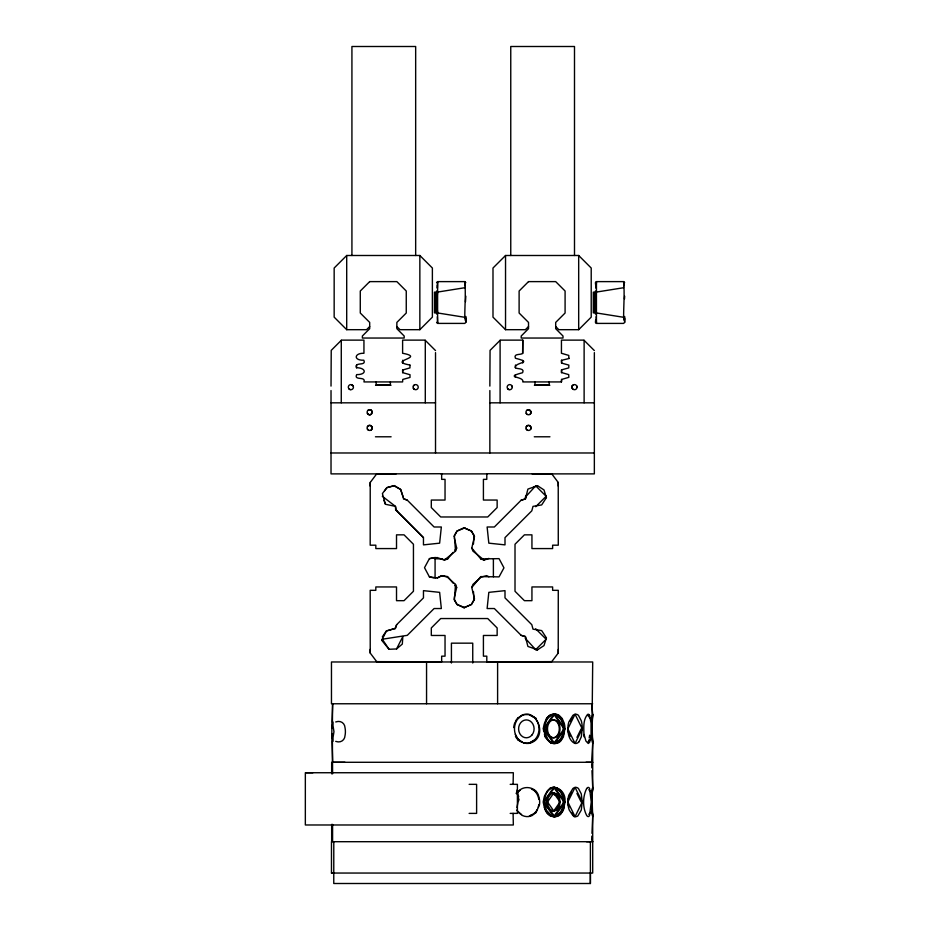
<?xml version="1.0" encoding="UTF-8"?>
<svg xmlns="http://www.w3.org/2000/svg" width="930" height="930" viewBox="0 0 930 930"><rect width="100%" height="100%" fill="white"/><g stroke="black" fill="none" stroke-linecap="round" stroke-linejoin="round"><path stroke-width="1.4" d="M380.986 473.742L376.697 473.882L370.233 482.449L370.187 545.189L375.825 545.189L375.825 548.572L396.517 548.572L396.517 534.843L404.039 534.843L413.443 544.248L413.443 591.271L404.039 600.675L396.517 600.675L396.517 586.946L375.825 586.946L375.825 590.329L370.187 590.329L370.233 653.069L376.697 661.637L382.416 661.835M569.311 358.434L561.441 360.375L561.592 363.095L568.835 365.106L568.776 367.885L561.511 369.873L561.441 372.5L568.695 374.616L568.858 377.336L561.592 379.44L561.441 381.928L522.776 381.928C524.706 376.08 502.746 377.906 522.614 372.709C525.229 367.966 516.778 369.094 515.429 367.885M489.854 386.101L490.064 350.366L500.305 340.124L522.776 340.124L522.776 353.33C520.649 355.248 513.232 353.191 515.429 358.271C534.68 363.084 514.244 361.886 515.36 367.722L515.452 365.013M546.05 661.835L551.769 661.637L558.233 653.069L558.279 590.329L552.629 590.329L552.629 586.946L531.937 586.946L531.937 600.675L524.415 600.675L515.011 591.271L515.011 544.248L524.415 534.843L531.937 534.843L531.937 548.572L552.629 548.572L552.629 545.189L558.279 545.189L558.233 482.449L551.769 473.882L548.909 473.789M333.789 841.697L333.765 883.5L590.399 883.5L590.399 841.697M333.196 703.766L332.615 703.766L332.417 721.947L333.963 731.666L332.417 741.384L332.591 773.841M561.441 381.928L561.592 379.44M591.945 735.502L592.701 661.974L331.464 661.974L331.464 703.766L592.666 703.766M591.945 808.647L592.166 795.104M370.187 486.111L370.233 482.449M558.233 653.069L558.279 649.407M332.615 703.766L331.894 727.934L332.94 721.947M583.994 736.781C584.005 729.469 582.459 720.692 587.458 714.519A14.543 3.743 -83.8 0 1 589.597 715.426M578.995 741.721A14.613 7.103 84.1 0 1 577.797 742.826A14.543 7.115 82.8 0 1 574.333 743.186C568.486 739.943 567.533 732.026 568.009 726.005A14.601 8.358 -89.7 0 1 568.858 721.971L572.903 715.344A14.589 7.138 -83.2 0 1 578.425 715.321L581.262 720.704A14.648 6.15 -89.4 0 1 582.029 724.563A14.543 5.882 -89.8 0 1 582.296 728.853L581.262 736.979L579.006 741.745M575.054 816.621L567.846 801.997L575.054 787.361L582.261 801.997L581.262 810.123L577.809 815.994A14.555 7.138 83.1 0 1 572.903 815.54L569.288 810.135A14.613 8.219 89.4 0 1 568.056 804.845L568.009 799.149A14.601 8.358 -89.7 0 1 568.858 795.115L572.903 788.489A14.578 7.126 -83.2 0 1 578.425 788.466L581.262 793.848L582.261 801.997L575.054 816.621L573.95 816.621L572.148 812.971M591.643 840.313L591.829 836.128M591.957 833.338L592.701 816.621L591.945 795.348M591.957 724.482L592.701 714.217L591.724 705.08M592.003 796.394L592.701 787.361L592.701 743.477L591.945 722.203M591.666 760.845L592.701 743.477L591.945 731.654M465.477 301.762L465.825 296.159M591.945 795.08L592.701 787.361L591.957 770.644M624.483 298.96L624.658 296.159M592.236 793.871L592.701 787.361L592.294 791.651M433.659 557.651L429.416 558.639L424.51 567.684L429.416 576.891L437.216 577.983L441.797 575.624L447.342 577.135L455.514 584.412L454.386 600.083L457.025 604.477L463.954 607.743L471.429 604.477L474.079 600.083L474.451 598.862L471.789 587.469L472.952 584.412L481.112 577.135L486.669 575.624L488.959 576.798M473.463 543.992L474.079 535.448L471.429 531.053L463.954 527.775L457.025 531.053L454.386 535.448L455.514 551.118L444.331 560.127L437.216 557.547L429.416 558.639M551.246 742.338A14.636 10.381 84.3 0 1 547.735 739.164L544.631 731.712L544.631 726.005A14.589 11.09 -89.4 0 1 545.782 721.982M592.026 720.704L592.701 714.217L591.887 730.329L592.701 743.477L592.026 736.979M545.747 721.959C547.375 718.088 550.758 714.321 555.233 714.217A14.543 10.137 -81.3 0 1 559.081 715.321L562.197 718.495L564.219 723.238A14.578 9.137 -89.8 0 1 564.963 728.853L554.664 743.477L553.757 743.477L543.504 728.853C543.62 723.691 545.817 718.192 550.304 715.391A14.531 10.218 -81.2 0 1 556.5 714.519L560.058 716.739L563.475 723.133A14.555 9.161 -90 0 1 563.534 734.467L561.464 739.199L558.326 742.361A14.555 10.23 81.6 0 1 550.397 742.373L545.445 736.979L543.515 728.853L553.757 714.217L554.664 714.217L564.917 728.853L563.371 736.979L560.767 741.012A14.589 10.091 83.6 0 1 558.174 742.826A14.566 10.149 81.6 0 1 551.234 742.384M595.7 319.676L595.398 322.361L596.444 323.408L623.612 323.408L624.658 322.361L624.658 318.665L623.612 317.293C623.623 305.238 624.716 293.589 623.612 281.616L596.444 281.616L595.398 282.662L595.7 285.347M586.644 788.535C582.657 796.743 582.482 807.333 586.691 815.505A14.566 3.743 83.8 0 0 589.574 815.471L591.248 801.997L589.608 788.524A14.555 3.743 -83.6 0 0 586.644 788.582M525.159 638.154L535.703 649.675L546.143 639.236L546.41 637.887L541.678 630.598L533.006 629.157L531.809 624.704L505.002 597.885L505.002 590.655L488.82 592.352L487.122 608.534L494.353 608.534L521.172 635.341L525.369 636.573L527.903 646.431L537.517 649.814L543.992 645.594L546.41 637.887M410.025 365.199L409.921 367.908L402.609 370.035L402.667 372.651L410.002 374.72L410.002 377.429L402.76 379.44L402.609 381.928L363.944 381.928C366.164 375.952 353.551 380.916 356.678 374.616C367.071 374.79 366.455 367.803 356.527 367.722C354.005 361.445 366.815 366.501 363.793 360.212C353.33 360.619 354.098 352.935 363.944 353.272L363.944 340.124L341.473 340.124L331.231 350.366L331.022 386.101M409.874 365.002C386.194 360.759 426.661 357.748 402.609 353.272L402.609 340.124L425.068 340.124L435.519 350.575M522.753 362.979L522.776 360.422M568.858 358.108L568.776 355.423L561.441 353.272L561.441 340.124L583.9 340.124L594.351 350.575M530.832 429.021A2.569 2.569 0 0 0 528.333 425.347A2.569 2.569 0 0 0 526.403 429.346A2.569 2.569 0 0 0 530.832 429.021C532.309 426.091 527.577 423.813 526.206 426.789M454.305 597.595L456.665 587.469L455.514 584.412M488.878 558.407L484.135 560.127L472.952 551.118L471.789 548.061L474.451 536.668L474.079 535.448M525.159 497.364L535.703 485.844L546.143 496.283L546.41 497.631L541.678 504.92L533.006 506.373L531.809 510.826L505.002 537.633L505.002 544.875L488.82 543.167L487.122 526.996L494.353 526.996L521.172 500.177L525.404 498.992L526.334 495.283M525.404 498.992L527.903 489.087L537.517 485.716L543.992 489.936L546.41 497.631M516.999 807.647L518.603 798.847L518.498 801.114L518.405 795.755L518.498 796.592L516.987 790.047M382.323 636.864L386.403 630.959L395.436 628.366L396.645 624.704L423.464 597.885L423.464 590.655L439.634 592.352L441.343 608.534L434.101 608.534L407.294 635.341L382.311 639.236L381.73 640.317L389.031 649.279L396.564 648.954L402.318 644.072L402.841 636.538L396.564 648.954M455.514 551.118L456.665 548.061L454.305 537.935M395.064 628.657L396.645 624.704M570.346 721.529L572.148 717.879M576.949 737.385L581.157 728.853L582.261 728.853L575.054 714.217L567.846 728.853L575.054 743.477L582.261 728.853M567.951 799.556L571.543 792.244M381.73 640.317L386.403 630.959L395.436 628.366M544.399 807.6L546.84 812.343L550.397 815.505A14.555 10.23 81.6 0 0 558.326 815.505C574.217 805.392 555.408 771.365 544.434 796.278A14.555 11.311 -89.9 0 0 544.41 807.589L545.666 811.1M454.014 536.668L457.025 531.053L464.744 527.915M474.451 598.862L471.429 604.477L463.954 607.743M516.801 793.964C521.079 784.35 536.319 785.955 538.702 796.278A14.555 11.764 -90 0 1 539.447 804.857L536.145 812.343L532.181 815.505A14.555 12.532 78.2 0 1 522.486 815.517L516.58 810.123M402.678 369.873L402.667 372.651M543.504 728.853L544.41 728.853L554.664 714.217M544.422 801.997A14.589 11.241 -89.9 0 1 545.282 796.406C549.537 780.665 566.765 788.489 564.917 801.997L554.664 816.621L553.757 816.621L543.504 801.997L553.757 787.361L554.664 787.361L564.917 801.997L563.371 810.123L560.767 814.157A14.636 10.137 83.2 0 1 558.186 815.994A14.566 10.149 81.6 0 1 551.234 815.529M554.664 787.361L544.41 801.997L546.317 810.135L551.246 815.517M384.52 490.889L386.868 487.657L394.413 485.611L400.667 489.482L403.236 497.341M525.369 636.573L521.172 635.341M367.373 426.789C369.164 423.138 374.441 427.358 371.291 429.916M413.35 386.031L414.059 385.148M530.123 414.234L530.832 413.35M572.183 386.031L572.892 385.148M444.331 560.127L447.667 558.918L453.073 552.397M454.863 550.235L456.665 548.061M471.789 587.469L480.787 576.6L499.05 576.891L503.955 567.846L499.05 558.639L480.787 558.918L471.789 548.061M587.934 742.128L590.527 739.199L591.073 734.456L591.062 723.133L589.608 715.379M588.806 814.296L590.527 812.343M546.84 718.506L550.665 714.589M546.84 791.651L550.665 787.733L554.117 787.733M341.287 340.322L341.264 402.829M396.854 326.546L399.993 329.685L419.849 329.685L432.38 317.142L432.38 268.026L419.849 255.494L346.704 255.494L334.161 268.026L334.161 317.142L346.704 329.685L366.56 329.685L369.687 326.546M436.565 282.662L437.612 281.616L464.779 281.616L465.825 282.662M555.687 326.546L558.825 329.685L578.681 329.685L591.213 317.142L591.213 268.026L578.681 255.494L505.536 255.494L492.993 268.026L492.993 317.142L505.536 329.685L525.38 329.685L528.519 326.546M465.035 285.894L464.779 281.616C465.884 293.589 464.791 305.238 464.779 317.293L465.825 318.665L465.825 322.361L464.779 323.408L437.612 323.408L436.565 322.361M535.703 506.722L546.143 496.283M402.76 360.212L402.76 363.095M529.17 714.589L536.145 718.506L529.17 714.589L523.532 714.589C512.035 719.227 511.314 737.153 522.486 742.361A14.555 12.532 78.1 0 0 532.181 742.361C549.723 734.223 533.099 702.766 518.231 718.506L518.452 717.414A14.624 12.671 -90 0 0 515.464 721.366M518.231 791.651L520.347 790.082M559.418 740.28L555.268 743.117L561.464 739.199L559.418 740.28A14.624 10.346 90 0 0 559.418 717.414L555.268 714.589L561.464 718.506L559.418 717.414M559.418 813.436L555.268 816.261L561.464 812.343L559.418 813.436A14.624 10.346 90 0 0 559.418 790.558L555.268 787.733L561.464 791.651L559.418 790.558M561.592 369.826L561.592 372.709M529.17 743.117L536.145 739.199L529.17 743.117L523.532 743.105M534.25 813.436L536.145 812.343L529.17 816.261L531.204 815.122M588.597 740.292L590.527 739.199L589.585 742.361L588.248 743.477L585.9 741.012L584.075 734.456M520.486 716.286L523.532 714.589M561.592 360.212L561.592 363.095M522.614 353.481L522.776 340.124M393.657 485.634L400.667 489.482L403.667 498.654M437.216 577.983L441.913 575.647L447.667 576.6L453.073 583.122M368.082 410.223C374.441 407.131 371.756 418.884 367.373 413.35M526.915 410.223L529.089 409.723L531.088 412.234A2.569 2.569 0 0 1 527.24 414.454A2.569 2.569 0 0 1 527.24 410.002A2.569 2.569 0 0 1 531.088 412.234M533.913 486.983L537.517 485.716L535.703 485.844M521.172 500.177L525.369 498.945M394.413 485.611L386.868 487.657L382.404 493.586L385.45 504.269L395.459 506.373L396.645 510.826L423.464 537.633L423.464 544.875L439.634 543.167L441.343 526.996L434.101 526.996L407.294 500.177L404.875 499.166M464.779 287.73L437.612 292.067L436.565 302.506L437.612 312.957L464.779 317.293L465.302 320.432M623.612 287.73L596.444 292.067L595.398 302.506L596.444 312.957L623.612 317.293L624.135 320.432M513.104 813.378L513.337 824.98L305.342 824.98L305.342 772.737L312.91 772.737M376.697 473.882L441.657 473.719L441.657 479.357L445.04 479.357L445.04 500.049L431.311 500.049L431.311 507.571L440.715 516.975L487.739 516.975L497.143 507.571L497.143 500.049L483.414 500.049L483.414 479.357L486.797 479.357L486.797 473.719L551.769 473.882M551.769 661.637L486.797 661.811L486.797 656.162L483.414 656.162L483.414 635.469L497.143 635.469L497.143 627.948L487.739 618.543L440.715 618.543L431.311 627.948L431.311 635.469L445.04 635.469L445.04 656.162L441.657 656.162L441.657 661.811L376.697 661.637M375.557 385.276L390.995 385.276M534.39 385.276L549.828 385.276M331.022 402.829L435.519 402.829M489.854 402.829L594.351 402.829M375.441 436.786L391.112 436.786M534.273 436.786L549.944 436.786M331.022 452.98L594.351 452.98M396.134 473.882L331.022 473.882L331.022 390.553M440.983 473.882L487.285 473.882M532.134 473.882L594.351 473.882L594.351 352.633M551.816 714.589L554.117 714.589M335.73 721.947C340.589 720.157 344.821 723.029 345.065 727.946A9.544 4.266 90 0 1 345.065 735.409C344.809 740.315 340.589 743.186 335.73 741.384M550.665 743.105L554.117 743.105M331.847 733.584L332.615 762.286L344.949 762.286M586.063 762.286L592.666 762.286L331.661 762.286L331.661 773.841M305.726 772.737L513.337 772.737L513.104 784.339M469.127 784.339L476.613 784.339L476.613 813.39L469.127 813.39M510.198 784.339L517.406 784.339L517.406 813.39L510.198 813.39M582.261 801.997L581.157 801.997L576.949 793.464M551.816 816.261L554.117 816.261M586.539 841.697L589.922 841.697M591.968 841.697L592.701 841.697L331.475 841.697L331.475 873.049L332.208 873.049M331.475 873.049L592.701 873.049L592.701 816.621L592.003 807.6A14.555 1.581 90 0 1 591.98 796.324M332.615 762.286L333.196 762.286M442.703 558.895L434.822 558.756M445.191 558.907L447.667 558.918M543.504 801.997L544.41 801.997L554.664 816.621M535.703 649.675L537.517 649.814L533.913 648.536M554.152 794.766L556.919 794.999L558.674 798.114A8.951 6.336 -90 0 1 552.966 810.948A8.951 6.336 -90 0 1 547.259 798.114L549.025 794.999A8.951 6.324 -90 0 1 556.919 794.999M429.416 576.891L433.659 577.867M403.364 498.805L407.294 500.177M480.787 558.918L484.135 560.127M464.744 607.615L457.025 604.477L454.014 598.862M463.954 527.775L471.429 531.053L474.451 536.668M508.106 389.159L509.14 389.658M351.447 384.648L353.191 386.031M349.273 389.159L350.308 389.658M522.265 742.407L518.452 740.28A14.624 12.671 -90 0 1 515.464 736.339M531.495 789.035L536.145 791.651L534.25 790.558M332.94 741.384L331.894 735.398A9.556 0.732 90 0 1 331.894 727.969M522.474 742.326L518.231 739.199L518.452 740.28L515.336 734.456M518.231 812.343L521.416 814.692M382.311 496.283L395.459 506.373L395.494 508.443M624.658 282.662L623.612 281.616L623.867 285.894M535.703 628.796L546.143 639.236M423.464 537.633L395.506 509.477L396.645 510.826M546.84 739.199L549.711 742.128M546.84 812.343L550.665 816.261M587.934 715.565L590.527 718.506M588.806 789.686L590.527 791.651M454.863 585.296L456.665 587.469M572.892 389.159L572.055 387.705A1.93 1.93 0 0 1 572.543 385.59M526.206 413.35L526.915 414.234M526.206 429.021L526.915 429.916M413.35 388.263L414.059 389.159M367.373 429.021L368.082 429.916M544.41 728.853L554.664 743.477M382.311 639.236L389.031 649.279M567.951 731.282L570.346 736.165M567.951 804.427L569.148 806.868M383.881 500.282L385.45 504.269M544.399 734.456L545.666 737.955M525.404 636.527L526.334 640.235M576.809 386.031L577.065 387.147M512.023 386.031L512.279 387.147M592.294 812.343L592.701 816.621L592.026 810.123M473.463 591.527L474.079 600.083M591.643 763.681L591.829 767.855M596.177 316.746L596.444 323.408L596.444 281.616L596.177 288.277L596.177 285.068M437.344 316.746L437.612 323.408L437.612 281.616L437.344 288.277L437.344 285.068M624.658 322.361L624.53 316.433L624.53 319.467M465.825 322.361L465.698 316.433L465.698 319.467M558.233 482.449L558.279 486.111M370.187 649.407L370.233 653.069M356.527 365.199L356.527 367.792M595.398 291.02L595.398 314.003M594.351 292.067L594.351 312.957M593.305 292.067L593.305 312.957M590.376 873.41L590.376 883.5M584.121 340.345L584.121 402.829M578.681 255.494L578.681 329.685M574.496 255.494L574.496 46.5L510.756 46.5L510.756 255.494M549.212 381.928L549.212 384.753L534.994 384.753L534.994 381.928M515.36 374.813L515.36 377.336M505.536 255.494L505.536 329.685M500.096 340.345L500.096 402.829M497.608 661.974L497.608 703.766M493.388 558.721L493.388 576.809M489.854 390.553L489.854 452.98M472.742 663.02L472.742 643.165L451.422 643.165L451.422 663.02M436.565 291.02L436.565 314.003M435.519 292.067L435.519 312.957M435.519 352.633L435.519 452.98M435.077 557.326L435.077 578.204M434.473 292.067L434.473 312.957M426.556 661.974L426.556 703.766M425.289 340.345L425.289 402.829M419.849 255.494L419.849 329.685M415.664 255.494L415.664 46.5L351.924 46.5L351.924 255.494M390.379 381.928L390.379 384.753L376.173 384.753L376.173 381.928M346.704 255.494L346.704 329.685M332.591 824.375L332.591 841.697M331.661 824.375L331.661 841.697M589.643 735.188A14.636 3.79 90 0 1 589.19 737.967M534.25 717.414A14.624 12.671 -90 0 1 534.25 740.292M513.732 727.562A14.624 12.671 -90 0 1 514.929 722.505M592.026 807.496A14.543 1.511 -90 0 1 591.945 804.787M516.092 793.406A14.624 12.671 90 0 1 517.603 791.407M535.087 791.407A14.624 12.671 90 0 1 538.819 799.393M538.819 804.59A14.624 12.671 90 0 1 538.203 807.159M537.238 809.484A14.624 12.671 90 0 1 535.087 812.588M591.968 722.052A14.624 1.279 -89.4 0 1 592.038 720.82M543.62 730.992A14.624 10.253 90 0 1 543.62 726.714M546.084 719.146A14.624 10.253 90 0 1 553.78 714.217L564.01 728.853L553.757 743.477A14.624 10.253 90 0 1 551.281 743.047M554.989 714.321A14.624 10.253 90 0 1 558.535 715.902M559.581 716.809A14.624 10.253 90 0 1 562.348 720.855M562.348 736.839A14.624 10.253 90 0 1 554.989 743.372M549.014 814.959A14.624 10.253 90 0 1 546.084 811.692M543.62 804.136A14.624 10.253 90 0 1 543.62 799.858M550.118 788.315A14.624 10.253 90 0 1 553.78 787.361L564.01 801.997L553.757 816.621A14.624 10.253 90 0 1 550.118 815.668M554.989 787.478A14.624 10.253 90 0 1 561.755 792.848M562.348 809.984A14.624 10.253 90 0 1 559.581 814.029M558.535 814.936A14.624 10.253 90 0 1 554.989 816.517M553.757 793.046L547.479 801.997L553.757 810.948L560.034 801.997L553.757 793.046M369.687 281.616L360.282 291.02L360.282 313.015L369.687 322.419L369.687 328.685L362.375 336.009L362.375 338.043L404.178 338.043L404.178 336.009L396.854 328.685L396.854 322.419L406.259 313.015L406.259 291.02L396.854 281.616L369.687 281.616M528.519 281.616L519.114 291.02L519.114 313.015L528.519 322.419L528.519 328.685L521.207 336.009L521.207 338.043L562.999 338.043L562.999 336.009L555.687 328.685L555.687 322.419L565.091 313.015L565.091 291.02L555.687 281.616L528.519 281.616M557.605 734.933A8.951 6.336 -90 0 0 554.373 720.122A8.951 6.336 -90 0 0 546.921 731.492A8.951 6.336 -90 0 0 557.605 734.933M532.03 734.933A8.951 7.754 -90 0 0 528.077 720.122A8.951 7.754 -90 0 0 518.94 731.492A8.951 7.754 -90 0 0 532.03 734.933M558.779 734.223A8.951 6.278 -90 0 0 554.513 719.96A8.951 6.278 -90 0 0 547.979 732.363A8.951 6.278 -90 0 0 558.779 734.223M549.793 795.057A8.951 6.278 90 0 0 551.537 810.367A8.951 6.278 90 0 0 559.953 800.567A8.951 6.278 90 0 0 549.793 795.057M367.571 429.346A2.569 2.569 0 0 0 372 429.021A2.569 2.569 0 0 0 369.501 425.347A2.569 2.569 0 0 0 367.571 429.346M368.408 414.454A2.569 2.569 0 0 0 372.256 412.234A2.569 2.569 0 0 0 368.408 410.002A2.569 2.569 0 0 0 368.408 414.454M413.548 388.601A2.569 2.569 0 0 0 417.977 388.263A2.569 2.569 0 0 0 415.478 384.59A2.569 2.569 0 0 0 413.548 388.601M348.762 388.601A2.569 2.569 0 0 0 353.191 388.263A2.569 2.569 0 0 0 350.691 384.59A2.569 2.569 0 0 0 348.762 388.601M572.38 388.601A2.569 2.569 0 0 0 576.809 388.263A2.569 2.569 0 0 0 574.31 384.59A2.569 2.569 0 0 0 572.38 388.601M507.594 388.601A2.569 2.569 0 0 0 512.023 388.263A2.569 2.569 0 0 0 509.524 384.59A2.569 2.569 0 0 0 507.594 388.601"/></g></svg>
